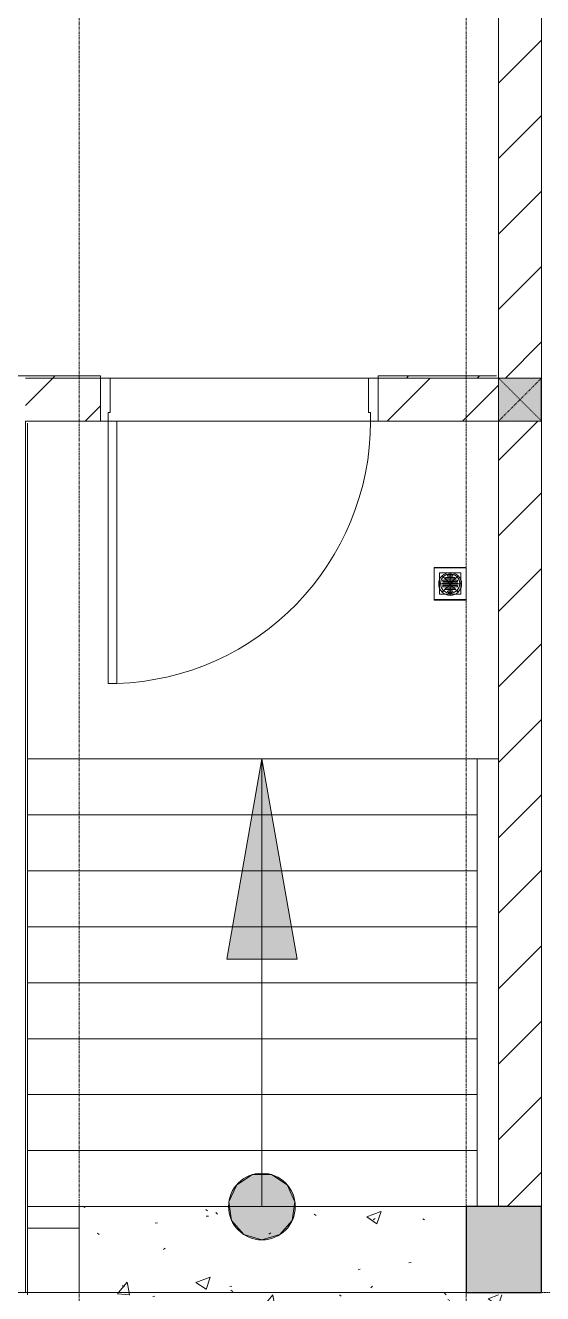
# Model space of a CAD drawing. Header units: millimetres. Extents: x 5121 to 246734, y -48180 to 129206.
# Drawn here: x 42403 to 44808, y 17232 to 23126 of the extents above; entities that cross this region are included whole.
import ezdxf

# ---------------------------------------------------------------- set-up
doc = ezdxf.new("R2010")
doc.units = ezdxf.units.MM
doc.linetypes.add('Dash', pattern=[6, 3, -3])
doc.linetypes.add('Grid Line', pattern=[22.225, 12.7, -3.175, 3.175, -3.175])
for name, color, linetype, lineweight in [('0-1', 7, 'Continuous', 5), ('A-DETL-GENF', 92, 'Continuous', 9), ('A-DOOR', 31, 'Continuous', 9), ('A-DOOR-FRAM', 31, 'Continuous', 9), ('A-FLOR', 192, 'Continuous', 9), ('A-FLOR-PATT', 8, 'Continuous', 9), ('A-WALL', 113, 'Continuous', 9), ('A-WALL-1', 250, 'Continuous', 18), ('A-WALL-FNSH-1', 50, 'Continuous', 9), ('A-WALL-PATT-3', 111, 'Continuous', 9), ('G-IMPT', 8, 'Continuous', 9), ('L-SITE-WALL-1', 50, 'Continuous', 9), ('M-EQPM', 50, 'Continuous', 9), ('S-BEAM-1', 50, 'Continuous', 9), ('S-COLS', 52, 'Continuous', 9), ('S-COLS-1', 7, 'Continuous', 5), ('S-COLS-2', 10, 'Continuous', 25), ('S-COLS-5', 52, 'Continuous', 25), ('S-COLS-6', 52, 'Dash', 9), ('S-COLS-HDLN', 52, 'Dash', 9), ('S-GRID-1', 1, 'Grid Line', 9), ('S-STRS', 31, 'Continuous', 9), ('S-STRS-ANNO', 31, 'Continuous', 9)]:
    doc.layers.add(name, color=color, linetype=linetype, lineweight=lineweight)
pattern_1 = [(45, (0, 0), (-175.3625, 175.3625), [])]
pattern_2 = [(50, (0, 0), (677.725, -59.293), [70.866, -779.526]), (355, (0, 0), (-131.104, 710.731), [56.693, -623.621]), (100.451, (56.5, -4.94), (546.627, 651.434), [60.227, -662.495]), (46.184, (0, 189), (1008.414, -156.399), [106.3, -1169.29]), (96.636, (84, 175.9), (883.138, 920.431), [90.34, -993.743]), (351.184, (0, 189), (883.146, 920.423), [85.04, -935.43]), (21, (94.5, 141.73), (564.0056, -380.426), [70.866, -779.526]), (326, (94.5, 141.7), (229.903, 685.18), [56.693, -623.621]), (71.451, (141.5, 110), (793.912, 304.747), [60.227, -662.495]), (37.5, (0, 0), (11.4894, 314.545), [10.394, -605.668, 10.394, -622.676, -625.983]), (37.5, (0, 0), (11.4894, 314.545), [-1249.131, 10.394, -615.589]), (7.5, (0, 0), (248.569, 372.672), [10.394, -350.55, 10.394, -591.495, -238.582]), (7.5, (0, 0), (248.569, 372.672), [-962.833, 10.394, -228.189]), (327.5, (-210.7, 0), (504.3984, -21.3116), [10.394, -225.826, 10.394, -726.613, -977.951]), (327.5, (-210.7, 0), (504.3984, -21.3116), [-973.226, 10.394, -967.557]), (317.5, (-305.2, 0), (551.041, 94.587), [10.394, -296.692, 10.394, -479.054, -694.487]), (317.5, (-305.2, 0), (551.041, 94.587), [-796.534, 10.394, -684.093])]

# ---------------------------------------------------------------- blocks, each defined once
blk = doc.blocks.new('NCV_TKTC_KET CAU_rvt-1-TKCS_MB TỔNG THỂ TẦNG 1')
at = {"layer": 'S-COLS-1'}
blk.add_hatch(color=256, dxfattribs=at).paths.add_polyline_path([(44452.6, 17236.9), (44802.6, 17236.9), (44802.6, 17636.9), (44452.6, 17636.9), (44452.6, 17368.8)])
at = {"layer": 'L-SITE-WALL-1'}
blk.add_line((42412.6, 17536.9), (42652.6, 17536.9), dxfattribs=at)
at = {"layer": 'S-BEAM-1'}
blk.add_line((44502.6, 19716.9), (44502.6, 17636.9), dxfattribs=at)
at = {"layer": 'S-COLS-2'}
for p, q in [((44802.6, 17636.9), (44452.6, 17636.9)), ((44452.6, 17636.9), (44452.6, 17236.9)), ((44802.6, 17236.9), (44802.6, 17636.9)), ((44452.6, 17236.9), (44802.6, 17236.9))]:
    blk.add_line(p, q, dxfattribs=at)
blk = doc.blocks.new('FD_01 - FD_01-1200x2200mm-V1-TKCS_MB TỔNG THỂ TẦNG 1')
at = {"layer": 'A-DETL-GENF'}
for p, q in [((570, 100), (570, 1320)), ((570, 1320), (610, 1320)), ((610, 1320), (610, 100)), ((610, 100), (570, 100))]:
    blk.add_line(p, q, dxfattribs=at)
blk.add_arc((610, 100), 1220, 91.87889, 180, dxfattribs=at)
at = {"layer": 'A-DOOR-FRAM'}
for p, q in [((-610, 100), (-645, 100)), ((-645, 100), (-645, -100)), ((-610, 60), (-610, 100)), ((-600, 60), (-610, 60)), ((-600, -100), (-600, 60)), ((610, 60), (600, 60)), ((600, 60), (600, -100)), ((645, 100), (610, 100)), ((610, 100), (610, 60)), ((645, -100), (645, 100)), ((-645, -100), (-600, -100)), ((600, -100), (645, -100))]:
    blk.add_line(p, q, dxfattribs=at)
blk = doc.blocks.new('TKTC_XREF_251221_MB TANG 1 - TKTC_XREF_260130_MB TANG 1_dwg_FD-4202126-TKCS_MB TỔNG THỂ TẦNG 1')
at = {"layer": 'G-IMPT'}
for p, q in [((53.3, 0), (-53.3, 0)), ((-37.7, 37.7), (37.7, -37.7)), ((37.7, 37.7), (-37.7, -37.7)), ((0, 53.3), (0, -53.3))]:
    blk.add_line(p, q, dxfattribs=at)
at = {"layer": 'G-IMPT', "flags": 128}
blk.add_lwpolyline([(-75, -75), (75, -75), (75, 75), (-75, 75)], close=True, dxfattribs=at)
at = {"layer": 'G-IMPT'}
blk.add_circle((0, 0), 53.3, dxfattribs=at)
blk = doc.blocks.new('TKTC_XREF_251221_MB TANG 1 - TKTC_XREF_260130_MB TANG 1_dwg_THU NUOC - THU NUOC-444531-TKCS_MB TẦNG 1-4202120-TKCS_MB TỔNG THỂ TẦNG 1')
at = {"layer": 'M-EQPM'}
for p, q in [((-23.3, 10.8), (40.9, 10.8)), ((40.9, 4.8), (-23.3, 4.8)), ((-11, 23.3), (28.5, 23.3)), ((28.5, 17.3), (-11, 17.3)), ((-1.1, 35.6), (18.5, 35.6)), ((18.5, 29.6), (-1.1, 29.6)), ((-23.3, -13.6), (40.9, -13.6)), ((40.9, -19.6), (-23.3, -19.6)), ((-11, -26.1), (28.5, -26.1)), ((28.5, -32.1), (-11, -32.1)), ((-1.1, -38.5), (18.5, -38.5)), ((18.5, -44.5), (-1.1, -44.5))]:
    blk.add_line(p, q, dxfattribs=at)
at = {"layer": 'M-EQPM', "flags": 128}
for points in [[(83.7, -79.4), (83.7, 70.6), (-66.3, 70.6), (-66.3, -79.4)], [(58.7, -54.4), (58.7, 45.6), (-41.3, 45.6), (-41.3, -54.4)]]:
    blk.add_lwpolyline(points, close=True, dxfattribs=at)
for points in [[(-23.3, -1.2), (0.7, -1.2), (0.7, -7.2), (-23.3, -7.2)], [(40.9, -7.2), (16.7, -7.2), (16.7, -1.2), (40.9, -1.2)]]:
    blk.add_lwpolyline(points, dxfattribs=at)
at = {"layer": 'M-EQPM'}
for centre, radius, start, end in [((8.7, -4.4), 45, 360, 180), ((8.7, -4.4), 45, 360, 180), ((-23.3, 7.8), 3, 90, 270), ((-11, 20.3), 3, 90, 270), ((-1.1, 32.6), 3, 90, 270), ((18.5, 32.6), 3, 270, 90), ((28.5, 20.3), 3, 270, 90), ((40.9, 7.8), 3, 270, 90), ((8.7, -4.4), 45, 180, 360), ((8.7, -4.4), 45, 180, 360), ((-23.3, -4.2), 3, 90, 270), ((-23.3, -16.6), 3, 90, 270), ((-11, -29.1), 3, 90, 270), ((-1.1, -41.5), 3, 90, 270), ((18.5, -41.5), 3, 270, 90), ((28.5, -29.1), 3, 270, 90), ((40.9, -4.2), 3, 270, 90), ((40.9, -16.6), 3, 270, 90)]:
    blk.add_arc(centre, radius, start, end, dxfattribs=at)
blk = doc.blocks.new('TKTC_XREF_251221_MB TANG 1 - TKTC_XREF_260130_MB TANG 1_dwg-4202109-TKCS_MB TỔNG THỂ TẦNG 1')
at = {"layer": 'G-IMPT'}
blk.add_line((-160739, -384109.7), (-158699.1, -384109.7), dxfattribs=at)
for name, p in [('TKTC_XREF_251221_MB TANG 1 - TKTC_XREF_260130_MB TANG 1_dwg_FD-4202126-TKCS_MB TỔNG THỂ TẦNG 1', (-158774.2, -380816.2)), ('TKTC_XREF_251221_MB TANG 1 - TKTC_XREF_260130_MB TANG 1_dwg_THU NUOC - THU NUOC-444531-TKCS_MB TẦNG 1-4202120-TKCS_MB TỔNG THỂ TẦNG 1', (-158782.8, -380810))]:
    blk.add_blockref(name, p)
blk = doc.blocks.new('TKTC_XREF_251221_MB TANG 1 - TKTC_XREF_251221_MB TANG 1-2038492-TKCS_MB TỔNG THỂ TẦNG 1')
blk.add_blockref('TKTC_XREF_251221_MB TANG 1 - TKTC_XREF_260130_MB TANG 1_dwg-4202109-TKCS_MB TỔNG THỂ TẦNG 1', (169499.1, 384109.7))
blk = doc.blocks.new('G1_SOF - BO TRU - 200x200-3050151-TKCS_MB TỔNG THỂ TẦNG 1')
at = {"layer": 'S-COLS-HDLN'}
for p, q in [((-100, 100), (100, -100)), ((100, 100), (-100, -100))]:
    blk.add_line(p, q, dxfattribs=at)

msp = doc.modelspace()

# ---------------------------------------------------------------- hatches: boundary and pattern name
at = {"layer": 'A-FLOR-PATT'}
h = msp.add_hatch(dxfattribs=at)
h.set_pattern_fill('FP_15', color=256, style=0, pattern_type=2)
h.set_pattern_definition(pattern_2)
h.paths.add_polyline_path([(44452.6, 17236.9), (44452.6, 17636.9), (42652.6, 17636.9), (42652.6, 17236.9)])
h = msp.add_hatch(dxfattribs=at)
h.set_pattern_fill('FP_15', color=256, style=0, pattern_type=2)
h.set_pattern_definition(pattern_2)
h.paths.add_polyline_path([(44631.7, 13246.9), (44802.6, 13246.9), (44802.6, 17226.9), (44452.6, 17226.9), (44452.6, 17236.9), (42412.6, 17235.3), (42412.6, 17226.9), (41652.6, 17226.9), (41652.6, 13246.9)])
at = {"layer": 'A-WALL-PATT-3'}
h = msp.add_hatch(dxfattribs=at)
h.set_pattern_fill('FP_1', color=256, style=0, pattern_type=2)
h.set_pattern_definition(pattern_1)
h.paths.add_polyline_path([(44602.6, 17636.9), (44802.6, 17636.9), (44802.2, 21286.9), (44602.6, 21286.9), (44602.6, 17646.9)])
h.paths.add_polyline_path([(44631.7, 21486.9), (44802.6, 21486.9), (44802.6, 24536.9), (44602.6, 24535.3), (44602.6, 21486.9)])
h = msp.add_hatch(dxfattribs=at)
h.set_pattern_fill('FP_43', color=256, style=0, pattern_type=2)
h.set_pattern_definition([(45, (0, 0), (-164.4023, 164.4023), [])])
h.paths.add_polyline_path([(44602.6, 21486.9), (44602.1, 21496.9), (44042.6, 21496.9), (44042.6, 21486.9), (44601.9, 21486.9)])
h.paths.add_polyline_path([(42302.6, 21486.9), (42752.6, 21486.9), (42750.4, 21496.9), (42062.6, 21496.9), (42062.6, 21486.9), (42200, 21486.9)])
h = msp.add_hatch(dxfattribs=at)
h.set_pattern_fill('FP_1', color=256, style=0, pattern_type=2)
h.set_pattern_definition(pattern_1)
h.paths.add_polyline_path([(42402.6, 21286.9), (42752.6, 21286.9), (42752.6, 21486.9), (42402.6, 21486.9), (42402.6, 21286.9)])
h.paths.add_polyline_path([(44588.7, 21286.9), (44602.6, 21288.9), (44601.9, 21486.9), (44042.6, 21486.9), (44042.6, 21286.9), (44502.6, 21286.9)])
at = {"layer": 'S-COLS-1'}
msp.add_hatch(color=256, dxfattribs=at).paths.add_polyline_path([(44801.9, 21286.9), (44802.6, 21288.9), (44802.6, 21486.9), (44602.6, 21486.9), (44602.6, 21286.9), (44631.7, 21286.9)])
at = {"layer": 'S-STRS-ANNO'}
for points in [[(43666.5, 18786.9), (43502.6, 19716.9), (43338.6, 18786.9)], [(43502.6, 17481.9), (43586.4, 17506.5), (43643.6, 17572.5), (43656, 17659), (43619.7, 17738.4), (43546.2, 17785.7), (43458.9, 17785.7), (43385.4, 17738.4), (43349.1, 17659), (43361.6, 17572.5), (43418.8, 17506.5)]]:
    msp.add_hatch(color=256, dxfattribs=at).paths.add_polyline_path(points)
h = msp.add_hatch(color=256, dxfattribs=at)
edge = h.paths.add_edge_path()
edge.add_arc((43502.6, 17636.9), 155, 0, 360)

# ---------------------------------------------------------------- linework, layer by layer
at = {"layer": 'A-FLOR'}
for p, q in [((42402.6, 21286.9), (42402.6, 21276.9)), ((42412.6, 19716.9), (44602.6, 19716.9)), ((42652.6, 17636.9), (42652.6, 17236.9)), ((44452.6, 17236.9), (42412.6, 17236.9))]:
    msp.add_line(p, q, dxfattribs=at)
at = {"layer": 'A-WALL'}
for p, q in [((44602.6, 24526.9), (44602.6, 21286.9)), ((42752.6, 21486.9), (42402.6, 21486.9)), ((42797.6, 21486.9), (43997.6, 21486.9)), ((44042.6, 21486.9), (44802.6, 21486.9)), ((44007.6, 21286.9), (42787.6, 21286.9)), ((44802.6, 21286.9), (44602.6, 21286.9)), ((42402.6, 17236.9), (42412.6, 17236.9))]:
    msp.add_line(p, q, dxfattribs=at)
at = {"layer": 'A-WALL-1'}
for p, q in [((44802.6, 24537.4), (44802.6, 21486.9)), ((42752.6, 21496.9), (42062.6, 21496.9)), ((42752.6, 21486.9), (42752.6, 21496.9)), ((44592.6, 21496.9), (44042.6, 21496.9)), ((44042.6, 21496.9), (44042.6, 21486.9)), ((42402.6, 21286.9), (42752.6, 21286.9)), ((44042.6, 21286.9), (44602.6, 21286.9)), ((44602.6, 21286.9), (44602.6, 17636.9)), ((44802.6, 17636.9), (44802.6, 21286.9)), ((44602.6, 17636.9), (44802.6, 17636.9))]:
    msp.add_line(p, q, dxfattribs=at)
at = {"layer": 'A-WALL-FNSH-1'}
for p, q in [((44802.6, 21486.9), (44802.6, 17236.9)), ((42402.6, 21276.9), (42402.6, 17236.9)), ((42412.6, 17226.9), (42412.6, 21276.9)), ((42402.6, 17236.9), (33652.6, 17236.9)), ((44802.6, 17236.9), (44452.6, 17236.9)), ((44452.6, 17236.9), (44452.6, 17226.9))]:
    msp.add_line(p, q, dxfattribs=at)
at = {"layer": 'S-COLS'}
for p, q in [((44802.6, 21486.9), (44602.6, 21486.9)), ((44602.6, 21486.9), (44602.6, 21286.9)), ((44602.6, 21286.9), (44802.6, 21286.9))]:
    msp.add_line(p, q, dxfattribs=at)
at = {"layer": 'S-COLS-5'}
msp.add_line((44802.6, 21286.9), (44802.6, 21486.9), dxfattribs=at)
at = {"layer": 'S-GRID-1'}
for p, q in [((42652.6, 15460.6), (42652.6, 23210.6)), ((44452.6, 15460.6), (44452.6, 23210.6)), ((129301.8, 17236.9), (31601.8, 17236.9))]:
    msp.add_line(p, q, dxfattribs=at)
at = {"layer": 'S-STRS'}
for p, q in [((42412.6, 19716.9), (44602.6, 19716.9)), ((42412.6, 19456.9), (44502.6, 19456.9)), ((42412.6, 19196.9), (44502.6, 19196.9)), ((42412.6, 18936.9), (44502.6, 18936.9)), ((42412.6, 18676.9), (44502.6, 18676.9)), ((42412.6, 18416.9), (44502.6, 18416.9)), ((42412.6, 18156.9), (44502.6, 18156.9)), ((42412.6, 17896.9), (44502.6, 17896.9)), ((42412.6, 17636.9), (44452.6, 17636.9))]:
    msp.add_line(p, q, dxfattribs=at)
at = {"layer": 'S-STRS-ANNO'}
for p, q in [((43502.6, 19716.9), (43338.6, 18786.9)), ((43502.6, 19456.9), (43502.6, 19716.9)), ((43666.5, 18786.9), (43502.6, 19716.9)), ((43502.6, 19196.9), (43502.6, 19456.9)), ((43502.6, 18936.9), (43502.6, 19196.9)), ((43502.6, 18676.9), (43502.6, 18936.9)), ((43338.6, 18786.9), (43666.5, 18786.9)), ((43502.6, 18416.9), (43502.6, 18676.9)), ((43502.6, 18156.9), (43502.6, 18416.9)), ((43502.6, 17896.9), (43502.6, 18156.9)), ((43502.6, 17636.9), (43502.6, 17896.9)), ((43458.9, 17785.7), (43385.4, 17738.4)), ((43546.2, 17785.7), (43458.9, 17785.7)), ((43619.7, 17738.4), (43546.2, 17785.7)), ((43385.4, 17738.4), (43349.1, 17659)), ((43656, 17659), (43619.7, 17738.4)), ((43349.1, 17659), (43361.6, 17572.5)), ((43643.6, 17572.5), (43656, 17659)), ((43361.6, 17572.5), (43418.8, 17506.5)), ((43586.4, 17506.5), (43643.6, 17572.5)), ((43418.8, 17506.5), (43502.6, 17481.9)), ((43502.6, 17481.9), (43586.4, 17506.5))]:
    msp.add_line(p, q, dxfattribs=at)
msp.add_circle((43502.6, 17636.9), 155, dxfattribs=at)

# ---------------------------------------------------------------- block references
at = {"layer": '0-1'}
msp.add_blockref('NCV_TKTC_KET CAU_rvt-1-TKCS_MB TỔNG THỂ TẦNG 1', (0, 0), dxfattribs=at)
at = {"layer": 'A-DOOR', "rotation": 180}
msp.add_blockref('FD_01 - FD_01-1200x2200mm-V1-TKCS_MB TỔNG THỂ TẦNG 1', (43397.6, 21386.9), dxfattribs=at)
at = {"layer": 'M-EQPM'}
msp.add_blockref('TKTC_XREF_251221_MB TANG 1 - TKTC_XREF_251221_MB TANG 1-2038492-TKCS_MB TỔNG THỂ TẦNG 1', (33652.6, 17236.9), dxfattribs=at)
at = {"layer": 'S-COLS-6'}
msp.add_blockref('G1_SOF - BO TRU - 200x200-3050151-TKCS_MB TỔNG THỂ TẦNG 1', (44702.6, 21386.9), dxfattribs=at)

doc.saveas('drawing.dxf')
